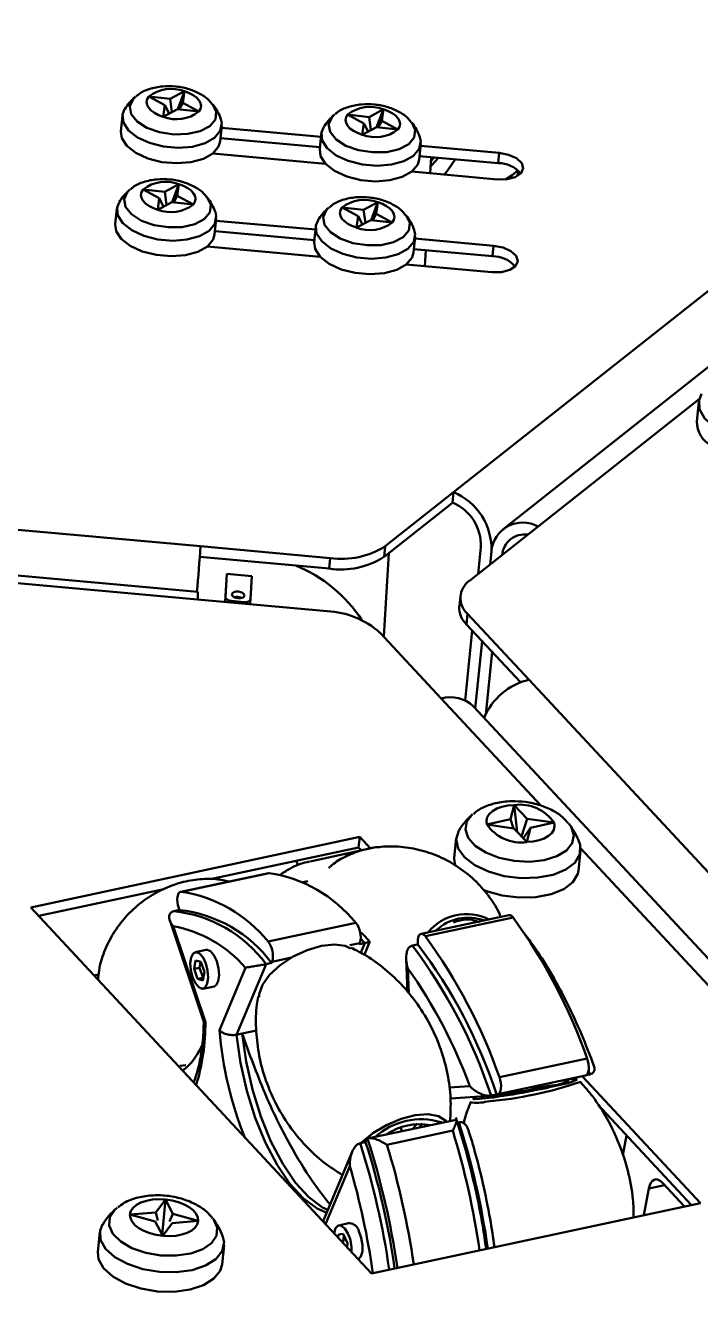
# Model space of a CAD drawing. Header units: millimetres. Extents: x 263 to 2983, y 441 to 2500.
# Drawn here: x 2167.9 to 2222, y 1626.6 to 1728.1 of the extents above; entities that cross this region are included whole.
import ezdxf

# ---------------------------------------------------------------- set-up
doc = ezdxf.new("R2010")
doc.units = ezdxf.units.MM
doc.header["$LTSCALE"] = 0.5
doc.layers.add('BOL', color=7, linetype='Continuous', lineweight=50)

msp = doc.modelspace()

# ---------------------------------------------------------------- linework, layer by layer
at = {"layer": 'BOL'}
for p, q in [((2249.48, 1728.08), (2202.2, 1690.65)), ((2253.42, 1725.09), (2206.14, 1687.67)), ((2179.51, 1722.18), (2180.65, 1722.79)), ((2180.65, 1722.79), (2180.11, 1721.36)), ((2180.65, 1722.79), (2180.52, 1721.87)), ((2176.73, 1722.36), (2176.54, 1722.17)), ((2179.09, 1721.67), (2177.79, 1722.37)), ((2177.79, 1722.37), (2179.51, 1722.18)), ((2178.95, 1720.75), (2179.09, 1721.67)), ((2179.09, 1721.67), (2179.43, 1721.01)), ((2179.51, 1722.18), (2179.65, 1721.13)), ((2180.52, 1721.87), (2180.24, 1721.35)), ((2180.52, 1721.87), (2181.81, 1721.17)), ((2175.68, 1720.83), (2175.55, 1719.58)), ((2180.09, 1721.37), (2178.95, 1720.75)), ((2181.81, 1721.17), (2180.09, 1721.37)), ((2192.66, 1720.92), (2192.47, 1720.73)), ((2195.02, 1720.22), (2193.72, 1720.93)), ((2193.72, 1720.93), (2195.44, 1720.73)), ((2195.44, 1720.73), (2196.58, 1721.35)), ((2195.44, 1720.73), (2195.58, 1719.69)), ((2196.58, 1721.35), (2196.04, 1719.92)), ((2196.58, 1721.35), (2196.45, 1720.43)), ((2183.51, 1718.77), (2183.64, 1720.01)), ((2183.63, 1719.87), (2191.59, 1719.15)), ((2194.88, 1719.31), (2195.02, 1720.22)), ((2196.02, 1719.92), (2194.88, 1719.31)), ((2195.02, 1720.22), (2195.36, 1719.57)), ((2197.74, 1719.72), (2196.02, 1719.92)), ((2196.45, 1720.43), (2196.17, 1719.91)), ((2196.45, 1720.43), (2197.74, 1719.72)), ((2183.54, 1719.03), (2191.5, 1718.31)), ((2191.61, 1719.39), (2191.49, 1718.14)), ((2199.44, 1717.32), (2199.57, 1718.57)), ((2191.95, 1716.98), (2182.92, 1717.8)), ((2199.47, 1717.59), (2205.77, 1717.02)), ((2199.56, 1718.43), (2205.85, 1717.86)), ((2200.34, 1716.22), (2200.42, 1717.51)), ((2200.63, 1717.49), (2200.4, 1717.2)), ((2205.85, 1717.86), (2205.77, 1717.02)), ((2205.73, 1715.73), (2198.85, 1716.36)), ((2206.85, 1715.82), (2206.56, 1715.85)), ((2176.29, 1714.91), (2176.09, 1714.72)), ((2178.64, 1714.22), (2177.34, 1714.92)), ((2177.34, 1714.92), (2179.07, 1714.72)), ((2179.07, 1714.72), (2180.21, 1715.34)), ((2179.07, 1714.72), (2179.21, 1713.68)), ((2180.21, 1715.34), (2179.67, 1713.91)), ((2180.21, 1715.34), (2180.07, 1714.42)), ((2178.51, 1713.3), (2178.64, 1714.22)), ((2179.65, 1713.91), (2178.51, 1713.3)), ((2178.64, 1714.22), (2178.98, 1713.56)), ((2181.37, 1713.72), (2179.65, 1713.91)), ((2180.07, 1714.42), (2179.8, 1713.9)), ((2180.07, 1714.42), (2181.37, 1713.72)), ((2192.22, 1713.47), (2192.03, 1713.28)), ((2194.57, 1712.77), (2193.28, 1713.48)), ((2193.28, 1713.48), (2195, 1713.28)), ((2195, 1713.28), (2196.14, 1713.9)), ((2196.14, 1713.9), (2195.6, 1712.47)), ((2196.14, 1713.9), (2196, 1712.98)), ((2175.24, 1713.38), (2175.11, 1712.13)), ((2183.07, 1711.32), (2183.2, 1712.56)), ((2183.18, 1712.42), (2191.15, 1711.7)), ((2194.44, 1711.86), (2194.57, 1712.77)), ((2195.58, 1712.47), (2194.44, 1711.86)), ((2194.57, 1712.77), (2194.92, 1712.12)), ((2195, 1713.28), (2195.14, 1712.24)), ((2197.3, 1712.27), (2195.58, 1712.47)), ((2196, 1712.98), (2195.73, 1712.45)), ((2196, 1712.98), (2197.3, 1712.27)), ((2183.1, 1711.58), (2191.06, 1710.86)), ((2191.17, 1711.94), (2191.04, 1710.69)), ((2199, 1709.87), (2199.13, 1711.12)), ((2199.11, 1710.98), (2205.41, 1710.41)), ((2205.41, 1710.41), (2205.32, 1709.57)), ((2191.51, 1709.53), (2182.48, 1710.35)), ((2199.03, 1710.14), (2205.32, 1709.57)), ((2199.9, 1708.77), (2199.98, 1710.05)), ((2205.28, 1708.28), (2198.41, 1708.91)), ((2208.97, 1687.9), (2221.89, 1698.13)), ((2221.84, 1697.89), (2221.68, 1696.33)), ((2181.95, 1686.32), (2092.33, 1694.43)), ((2092.08, 1690.17), (2181.7, 1682.06)), ((2181.71, 1682.68), (2092.09, 1690.79)), ((2202.2, 1690.65), (2196.72, 1686.32)), ((2202.2, 1690.65), (2202.11, 1689.81)), ((2202.11, 1689.81), (2196.64, 1685.48)), ((2203.49, 1683.56), (2208.97, 1687.9)), ((2192.33, 1685.38), (2181.95, 1686.32)), ((2196.72, 1686.32), (2196.64, 1685.48)), ((2204.39, 1686.25), (2204.17, 1684.1)), ((2192.24, 1684.54), (2181.89, 1685.47)), ((2192.24, 1684.54), (2192.33, 1685.38)), ((2196.61, 1679.08), (2197.01, 1685.77)), ((2205.13, 1684.86), (2205.24, 1685.91)), ((2183.94, 1682.25), (2184.05, 1684.11)), ((2184.05, 1684.11), (2184.01, 1683.69)), ((2186.04, 1683.93), (2184.05, 1684.11)), ((2183.9, 1681.86), (2184.01, 1683.69)), ((2185.93, 1682.07), (2186.04, 1683.93)), ((2181.7, 1682.06), (2192.08, 1681.12)), ((2183.9, 1681.86), (2183.94, 1682.25)), ((2185.89, 1681.68), (2185.93, 1682.06)), ((2202.75, 1682.35), (2202.67, 1681.51)), ((2184.42, 1681.94), (2184.41, 1681.81)), ((2185.42, 1681.85), (2184.42, 1681.94)), ((2185.4, 1681.72), (2185.42, 1681.85)), ((2203.33, 1680.9), (2203.25, 1680.06)), ((2207.56, 1675.42), (2203.25, 1680.06)), ((2208.24, 1675.63), (2203.33, 1680.9)), ((2196.31, 1679.4), (2201.21, 1674.12)), ((2203.7, 1679.57), (2203.13, 1673.96)), ((2203.94, 1673.32), (2204.5, 1678.72)), ((2205.29, 1677.86), (2204.78, 1672.85)), ((2250.57, 1630.09), (2208.24, 1675.63)), ((2201.21, 1674.12), (2209.19, 1665.55)), ((2246.13, 1627.94), (2203.8, 1673.48)), ((2206.77, 1664.45), (2207.07, 1665.57)), ((2207.07, 1665.57), (2207.3, 1663.42)), ((2207.07, 1665.57), (2208.11, 1664.48)), ((2204.88, 1664.03), (2206.77, 1664.45)), ((2207.02, 1663.71), (2204.88, 1664.03)), ((2206.77, 1664.45), (2207, 1663.71)), ((2208.06, 1662.62), (2207.02, 1663.71)), ((2208.11, 1664.48), (2207.65, 1663.05)), ((2208.36, 1663.74), (2207.79, 1662.9)), ((2208.36, 1663.74), (2208.06, 1662.62)), ((2208.11, 1664.48), (2210.25, 1664.17)), ((2210.25, 1664.17), (2208.36, 1663.74)), ((2211.47, 1664.04), (2211.42, 1664.11)), ((2168.34, 1657.38), (2194.69, 1663.02)), ((2194.6, 1662.18), (2194.69, 1663.02)), ((2194.69, 1663.02), (2195.55, 1662.09)), ((2202.42, 1662.92), (2202.26, 1661.36)), ((2182.71, 1659.63), (2194.6, 1662.18)), ((2190.71, 1661.06), (2195.97, 1662.19)), ((2194.6, 1662.18), (2194.82, 1661.94)), ((2212.21, 1660.34), (2212.37, 1661.9)), ((2212.37, 1662.12), (2228.98, 1644.26)), ((2189.75, 1660.75), (2189.61, 1661.11)), ((2187.38, 1660.13), (2180.35, 1658.62)), ((2187.43, 1660.13), (2180.41, 1658.63)), ((2187.38, 1660.13), (2187.43, 1660.13)), ((2168.98, 1656.69), (2178.99, 1658.83)), ((2183.45, 1659.29), (2182.73, 1659.13)), ((2190.12, 1659.4), (2190.52, 1659.47)), ((2190.15, 1659.39), (2190.52, 1659.47)), ((2195.62, 1628.03), (2168.34, 1657.38)), ((2179.81, 1657.07), (2180.25, 1657.17)), ((2180.2, 1657.31), (2180.25, 1657.17)), ((2206.63, 1656.76), (2199.6, 1655.26)), ((2179.47, 1656.35), (2182.2, 1648.2)), ((2179.75, 1655.87), (2182.33, 1648.17)), ((2187.35, 1654.64), (2194.37, 1656.14)), ((2206.98, 1656.56), (2199.95, 1655.06)), ((2195.09, 1654.52), (2194.76, 1654.89)), ((2195.06, 1653.59), (2195.49, 1654.63)), ((2199.34, 1654.4), (2199.34, 1654.55)), ((2182.4, 1653.98), (2181.52, 1653.79)), ((2194.69, 1654.52), (2193.91, 1654.36)), ((2195.09, 1654.52), (2194.65, 1654.43)), ((2194.65, 1654.43), (2194.69, 1654.52)), ((2194.77, 1653.75), (2195.09, 1654.52)), ((2198.9, 1654.31), (2199.34, 1654.4)), ((2181.55, 1653.13), (2181.42, 1652.44)), ((2181.86, 1652.54), (2181.42, 1652.44)), ((2181.96, 1653.01), (2181.55, 1653.13)), ((2181.95, 1653.01), (2181.86, 1652.54)), ((2181.86, 1652.54), (2182.14, 1651.73)), ((2182.25, 1652.2), (2181.96, 1653.01)), ((2183.45, 1647.53), (2185.54, 1652.54)), ((2187.19, 1652.83), (2184.83, 1647.17)), ((2187.19, 1652.83), (2187.63, 1652.92)), ((2187.63, 1652.92), (2187.67, 1653.02)), ((2189.22, 1653.35), (2187.67, 1653.02)), ((2198.41, 1653.26), (2198.51, 1650.59)), ((2173.78, 1652), (2173.42, 1651.92)), ((2181.42, 1652.44), (2181.7, 1651.64)), ((2182.14, 1651.73), (2181.7, 1651.64)), ((2181.7, 1651.64), (2182.12, 1651.52)), ((2182.12, 1651.52), (2182.25, 1652.2)), ((2182.14, 1651.73), (2182.16, 1651.73)), ((2198.55, 1652.47), (2198.63, 1650.45)), ((2182.15, 1650.85), (2183.02, 1651.04)), ((2185.27, 1647.27), (2186.41, 1647.51)), ((2184.83, 1647.17), (2185.27, 1647.27)), ((2180.27, 1644.68), (2180.77, 1644.73)), ((2205.88, 1643.77), (2212.9, 1645.27)), ((2205.74, 1642.4), (2212.77, 1643.91)), ((2211.78, 1643.7), (2211.86, 1643.62)), ((2212.51, 1643.85), (2221.97, 1633.67)), ((2213.11, 1643.99), (2212.83, 1643.93)), ((2213.11, 1643.99), (2213.01, 1644.27)), ((2201.85, 1642.93), (2203.5, 1643.05)), ((2205.21, 1642.3), (2205.65, 1642.39)), ((2205.72, 1642.4), (2205.65, 1642.39)), ((2206.93, 1642.66), (2206.97, 1642.44)), ((2206.95, 1642.58), (2206.97, 1642.44)), ((2208.94, 1642.8), (2208.89, 1643.08)), ((2208.94, 1642.8), (2208.91, 1642.94)), ((2201.95, 1642.06), (2205.09, 1642.28)), ((2205.13, 1642.17), (2205.48, 1642.21)), ((2213.76, 1641.57), (2221.25, 1633.52)), ((2202.4, 1640.36), (2195.43, 1638.87)), ((2202.14, 1639.48), (2196.87, 1638.35)), ((2198.1, 1639.44), (2197.92, 1639.78)), ((2199.48, 1639.74), (2199.68, 1640.05)), ((2201.27, 1640.12), (2201.2, 1640.16)), ((2194.72, 1638.47), (2195.16, 1638.57)), ((2195.2, 1638.66), (2195.16, 1638.57)), ((2216.05, 1639.1), (2215.75, 1637.52)), ((2194.09, 1637.79), (2191.82, 1632.35)), ((2193.89, 1636.63), (2191.95, 1631.98)), ((2220.7, 1633.4), (2218.93, 1635.3)), ((2217.43, 1632.7), (2217.85, 1634.84)), ((2219.1, 1635.11), (2217.85, 1634.84)), ((2175.25, 1633.3), (2175.19, 1633.25)), ((2178.37, 1632.93), (2179.13, 1633.96)), ((2179.13, 1633.96), (2178.87, 1631.12)), ((2179.13, 1633.96), (2179.73, 1632.8)), ((2221.97, 1633.67), (2195.62, 1628.03)), ((2176.29, 1632.76), (2178.37, 1632.93)), ((2178.31, 1632.2), (2176.29, 1632.76)), ((2178.37, 1632.93), (2178.52, 1632.27)), ((2179.73, 1632.8), (2179.45, 1632.19)), ((2181.75, 1632.24), (2179.68, 1632.07)), ((2179.73, 1632.8), (2181.75, 1632.24)), ((2173.87, 1631.33), (2173.71, 1629.77)), ((2178.91, 1631.05), (2178.31, 1632.2)), ((2179.68, 1632.07), (2178.91, 1631.05)), ((2193.37, 1631.2), (2192.98, 1631.15)), ((2193.89, 1632.08), (2193.01, 1631.89)), ((2193.71, 1630.47), (2193.37, 1631.2)), ((2183.66, 1628.75), (2183.82, 1630.31)), ((2192.98, 1631.15), (2192.97, 1630.89)), ((2193.37, 1630.47), (2193.36, 1630.47)), ((2193.41, 1631.11), (2193.37, 1630.47)), ((2193.37, 1630.47), (2193.39, 1630.44)), ((2193.69, 1630.11), (2193.71, 1630.47))]:
    msp.add_line(p, q, dxfattribs=at)
at = {"layer": 'BOL', "flags": 128}
for points in [[(2181.81, 1721.17), (2181.94, 1721.38), (2181.98, 1721.6), (2181.94, 1721.83), (2181.82, 1722.06), (2181.62, 1722.28), (2181.35, 1722.48), (2181.03, 1722.65), (2180.65, 1722.79)], [(2176.54, 1722.17), (2176.27, 1721.59), (2176.38, 1720.97), (2176.86, 1720.38), (2177.64, 1719.87), (2178.66, 1719.51), (2179.79, 1719.34), (2180.92, 1719.37), (2181.92, 1719.59), (2182.68, 1719.99), (2183.13, 1720.53), (2183.2, 1721.14), (2182.93, 1721.73)], [(2177.79, 1722.37), (2177.66, 1722.16), (2177.62, 1721.94), (2177.66, 1721.71), (2177.78, 1721.48), (2177.98, 1721.26), (2178.25, 1721.06), (2178.57, 1720.89), (2178.95, 1720.75)], [(2175.86, 1721.35), (2175.7, 1720.93), (2175.76, 1720.29), (2176.16, 1719.66), (2176.88, 1719.1), (2177.84, 1718.65), (2178.97, 1718.37), (2180.16, 1718.26), (2181.3, 1718.35), (2182.3, 1718.63), (2183.06, 1719.06), (2183.52, 1719.61), (2183.64, 1720.24), (2183.57, 1720.55)], [(2192.47, 1720.73), (2192.2, 1720.15), (2192.31, 1719.53), (2192.79, 1718.94), (2193.58, 1718.43), (2194.59, 1718.07), (2195.72, 1717.9), (2196.85, 1717.92), (2197.85, 1718.15), (2198.61, 1718.55), (2199.06, 1719.09), (2199.14, 1719.69), (2198.86, 1720.29)], [(2193.72, 1720.93), (2193.59, 1720.72), (2193.55, 1720.5), (2193.59, 1720.26), (2193.71, 1720.04), (2193.91, 1719.82), (2194.18, 1719.62), (2194.51, 1719.45), (2194.88, 1719.31)], [(2197.74, 1719.72), (2197.87, 1719.93), (2197.92, 1720.16), (2197.88, 1720.39), (2197.76, 1720.62), (2197.56, 1720.84), (2197.29, 1721.04), (2196.96, 1721.21), (2196.58, 1721.35)], [(2175.55, 1719.58), (2175.63, 1719.04), (2176.03, 1718.41), (2176.75, 1717.85), (2177.71, 1717.41), (2178.84, 1717.12), (2180.03, 1717.02), (2181.17, 1717.1), (2182.17, 1717.38), (2182.93, 1717.81), (2183.39, 1718.36), (2183.51, 1718.77)], [(2191.79, 1719.9), (2191.63, 1719.49), (2191.69, 1718.85), (2192.09, 1718.22), (2192.81, 1717.65), (2193.77, 1717.21), (2194.9, 1716.93), (2196.09, 1716.82), (2197.23, 1716.91), (2198.23, 1717.18), (2198.99, 1717.62), (2199.45, 1718.17), (2199.57, 1718.79), (2199.5, 1719.11)], [(2191.49, 1718.14), (2191.56, 1717.6), (2191.96, 1716.97), (2192.68, 1716.41), (2193.65, 1715.96), (2194.77, 1715.68), (2195.96, 1715.57), (2197.1, 1715.66), (2198.1, 1715.94), (2198.86, 1716.37), (2199.33, 1716.92), (2199.44, 1717.32)], [(2205.85, 1717.86), (2206.61, 1717.71), (2207.24, 1717.42), (2207.66, 1717.04), (2207.78, 1716.62), (2207.61, 1716.22), (2207.15, 1715.92), (2206.49, 1715.75), (2205.73, 1715.73)], [(2200.38, 1716.79), (2200.78, 1717.22), (2200.97, 1717.46)], [(2201.48, 1716.12), (2201.81, 1716.56), (2202.33, 1717.33)], [(2206.37, 1715.73), (2206.89, 1716.07), (2207.36, 1716.44)], [(2176.09, 1714.72), (2175.83, 1714.14), (2175.94, 1713.52), (2176.41, 1712.93), (2177.2, 1712.42), (2178.22, 1712.06), (2179.35, 1711.89), (2180.47, 1711.91), (2181.47, 1712.14), (2182.24, 1712.54), (2182.68, 1713.08), (2182.76, 1713.68), (2182.48, 1714.28)], [(2177.34, 1714.92), (2177.22, 1714.71), (2177.17, 1714.49), (2177.21, 1714.26), (2177.33, 1714.03), (2177.53, 1713.81), (2177.8, 1713.61), (2178.13, 1713.44), (2178.51, 1713.3)], [(2181.37, 1713.72), (2181.49, 1713.93), (2181.54, 1714.15), (2181.5, 1714.38), (2181.38, 1714.61), (2181.18, 1714.83), (2180.91, 1715.03), (2180.58, 1715.2), (2180.21, 1715.34)], [(2175.42, 1713.89), (2175.25, 1713.48), (2175.31, 1712.84), (2175.72, 1712.21), (2176.43, 1711.65), (2177.4, 1711.2), (2178.52, 1710.92), (2179.71, 1710.81), (2180.85, 1710.9), (2181.85, 1711.17), (2182.62, 1711.61), (2183.08, 1712.16), (2183.2, 1712.79), (2183.13, 1713.1)], [(2193.28, 1713.48), (2193.15, 1713.27), (2193.1, 1713.05), (2193.14, 1712.81), (2193.26, 1712.58), (2193.46, 1712.37), (2193.73, 1712.17), (2194.06, 1712), (2194.44, 1711.86)], [(2197.3, 1712.27), (2197.43, 1712.48), (2197.47, 1712.71), (2197.43, 1712.94), (2197.31, 1713.17), (2197.11, 1713.39), (2196.84, 1713.59), (2196.51, 1713.76), (2196.14, 1713.9)], [(2191.35, 1712.45), (2191.18, 1712.04), (2191.24, 1711.39), (2191.65, 1710.77), (2192.37, 1710.2), (2193.33, 1709.76), (2194.46, 1709.47), (2195.64, 1709.37), (2196.79, 1709.46), (2197.78, 1709.73), (2198.55, 1710.16), (2199.01, 1710.72), (2199.13, 1711.34), (2199.06, 1711.66)], [(2192.03, 1713.28), (2191.76, 1712.7), (2191.87, 1712.08), (2192.35, 1711.49), (2193.13, 1710.98), (2194.15, 1710.62), (2195.28, 1710.45), (2196.41, 1710.47), (2197.4, 1710.7), (2198.17, 1711.1), (2198.61, 1711.63), (2198.69, 1712.24), (2198.41, 1712.83)], [(2175.11, 1712.13), (2175.18, 1711.59), (2175.59, 1710.96), (2176.31, 1710.4), (2177.27, 1709.95), (2178.4, 1709.67), (2179.58, 1709.57), (2180.73, 1709.65), (2181.72, 1709.93), (2182.49, 1710.36), (2182.95, 1710.91), (2183.07, 1711.32)], [(2191.04, 1710.69), (2191.11, 1710.15), (2191.52, 1709.52), (2192.24, 1708.96), (2193.2, 1708.51), (2194.33, 1708.23), (2195.51, 1708.12), (2196.66, 1708.21), (2197.66, 1708.48), (2198.42, 1708.92), (2198.88, 1709.47), (2199, 1709.87)], [(2205.41, 1710.41), (2206.17, 1710.26), (2206.8, 1709.97), (2207.21, 1709.59), (2207.34, 1709.17), (2207.16, 1708.77), (2206.71, 1708.47), (2206.05, 1708.3), (2205.28, 1708.28)], [(2222.07, 1698.53), (2221.87, 1698.04), (2221.9, 1697.31), (2222.3, 1696.58), (2223.03, 1695.92)], [(2183.94, 1682.25), (2183.95, 1682.2), (2183.97, 1682.14), (2184.01, 1682.09), (2184.07, 1682.05), (2184.15, 1682.01), (2184.23, 1681.97), (2184.32, 1681.95), (2184.42, 1681.94)], [(2185.45, 1682.38), (2185.42, 1682.48), (2185.31, 1682.58), (2185.16, 1682.65), (2184.97, 1682.69), (2184.78, 1682.69), (2184.61, 1682.64), (2184.5, 1682.57), (2184.45, 1682.47), (2184.49, 1682.36), (2184.59, 1682.27), (2184.75, 1682.2), (2184.94, 1682.16), (2185.13, 1682.16), (2185.29, 1682.2), (2185.41, 1682.28), (2185.45, 1682.38)], [(2185.42, 1681.85), (2185.51, 1681.84), (2185.61, 1681.85), (2185.7, 1681.87), (2185.77, 1681.89), (2185.84, 1681.93), (2185.89, 1681.97), (2185.92, 1682.02), (2185.93, 1682.07)], [(2203.73, 1664.84), (2203.28, 1664.27), (2203.15, 1663.62), (2203.38, 1662.95), (2203.93, 1662.32), (2204.78, 1661.77), (2205.85, 1661.36), (2207.05, 1661.11), (2208.28, 1661.04), (2209.46, 1661.17), (2210.47, 1661.48), (2211.24, 1661.94), (2211.71, 1662.52), (2211.84, 1663.17), (2211.61, 1663.84), (2211.47, 1664.04)], [(2207.07, 1665.57), (2206.56, 1665.53), (2206.08, 1665.43), (2205.66, 1665.29), (2205.32, 1665.09), (2205.06, 1664.86), (2204.9, 1664.6), (2204.84, 1664.32), (2204.88, 1664.03)], [(2208.06, 1662.62), (2208.58, 1662.66), (2209.05, 1662.76), (2209.47, 1662.91), (2209.82, 1663.1), (2210.07, 1663.33), (2210.24, 1663.6), (2210.3, 1663.88), (2210.25, 1664.17)], [(2202.64, 1663.56), (2202.63, 1663.54), (2202.41, 1662.84), (2202.57, 1662.1), (2203.08, 1661.39), (2203.91, 1660.75), (2205, 1660.24), (2206.27, 1659.89), (2207.62, 1659.72), (2208.96, 1659.76), (2210.18, 1659.99), (2211.19, 1660.4), (2211.92, 1660.96), (2212.31, 1661.63), (2212.34, 1662.35), (2212.28, 1662.57)], [(2202.26, 1661.36), (2202.25, 1661.28), (2202.34, 1660.72)], [(2204.61, 1658.77), (2204.84, 1658.68), (2206.11, 1658.33), (2207.46, 1658.16), (2208.8, 1658.2), (2210.01, 1658.43), (2211.03, 1658.84), (2211.76, 1659.4), (2212.15, 1660.07), (2212.21, 1660.34)], [(2180.41, 1658.63), (2180.3, 1658.61), (2180.21, 1658.53), (2180.15, 1658.4), (2180.1, 1658.22), (2180.08, 1658.01), (2180.1, 1657.78), (2180.13, 1657.55), (2180.2, 1657.31)], [(2199.95, 1655.06), (2199.84, 1655.18), (2199.72, 1655.25), (2199.61, 1655.26), (2199.51, 1655.21), (2199.43, 1655.11), (2199.37, 1654.96), (2199.34, 1654.77), (2199.34, 1654.55)], [(2181.3, 1651.77), (2181.53, 1651.29), (2181.8, 1650.97), (2182.08, 1650.85), (2182.32, 1650.95), (2182.48, 1651.27), (2182.55, 1651.74), (2182.51, 1652.31), (2182.36, 1652.87), (2182.14, 1653.35), (2181.86, 1653.68), (2181.59, 1653.79), (2181.35, 1653.69), (2181.18, 1653.37), (2181.12, 1652.9), (2181.16, 1652.34), (2181.3, 1651.77)], [(2183.02, 1651.04), (2183.19, 1651.14), (2183.36, 1651.46), (2183.43, 1651.93), (2183.38, 1652.49), (2183.24, 1653.06), (2183.01, 1653.54), (2182.74, 1653.86), (2182.46, 1653.98), (2182.4, 1653.98)], [(2193.95, 1654.08), (2193.53, 1654.29), (2192.68, 1654.41), (2191.63, 1654.3), (2190.49, 1653.96), (2189.35, 1653.43), (2188.31, 1652.74), (2187.46, 1651.96), (2186.89, 1651.16), (2186.64, 1650.42), (2186.64, 1650.19)], [(2184.83, 1647.17), (2185.15, 1644.92), (2185.65, 1642.68), (2186.32, 1640.52), (2187.14, 1638.51), (2188.08, 1636.73), (2189.1, 1635.22), (2190.18, 1634.04), (2191.28, 1633.23), (2192.05, 1632.9)], [(2185.27, 1647.27), (2185.59, 1645.01), (2186.09, 1642.77), (2186.76, 1640.61), (2187.58, 1638.61), (2188.52, 1636.82), (2189.54, 1635.31), (2190.62, 1634.14), (2191.72, 1633.33), (2192.14, 1633.12)], [(2212.9, 1645.27), (2212.97, 1645.04), (2213.02, 1644.81), (2213.04, 1644.57), (2213.03, 1644.36), (2212.99, 1644.17), (2212.93, 1644.03), (2212.84, 1643.94), (2212.77, 1643.91)], [(2205.72, 1642.4), (2205.82, 1642.43), (2205.9, 1642.53), (2205.96, 1642.67), (2206, 1642.85), (2206.01, 1643.07), (2205.99, 1643.3), (2205.95, 1643.54), (2205.88, 1643.77)], [(2210.54, 1643.16), (2209.81, 1643.06), (2208.92, 1642.92)], [(2203.75, 1642.05), (2203.83, 1642), (2203.89, 1642)], [(2203.89, 1642), (2204.27, 1642.02), (2205.03, 1642.1)], [(2204.4, 1642.17), (2204.45, 1642.13), (2204.53, 1642.13)], [(2201.63, 1640.2), (2201.58, 1640.26), (2201.01, 1640.63), (2200.17, 1640.79), (2199.14, 1640.72), (2198, 1640.42), (2196.83, 1639.92), (2195.74, 1639.27), (2194.81, 1638.5), (2194.79, 1638.49)], [(2198.93, 1639.62), (2199.06, 1639.77), (2199.28, 1640.06)], [(2193.9, 1637.33), (2193.72, 1636.91), (2193.71, 1636.9)], [(2218.93, 1635.3), (2218.76, 1635.45), (2218.59, 1635.55), (2218.42, 1635.58), (2218.27, 1635.55), (2218.13, 1635.46), (2218.01, 1635.3), (2217.92, 1635.1), (2217.85, 1634.84)], [(2175.19, 1633.25), (2175.07, 1633.14), (2174.68, 1632.54), (2174.62, 1631.88), (2174.92, 1631.22), (2175.55, 1630.6), (2176.45, 1630.07), (2177.56, 1629.69), (2178.77, 1629.48)], [(2179.13, 1633.96), (2178.6, 1633.98), (2178.08, 1633.95), (2177.6, 1633.86), (2177.17, 1633.72), (2176.82, 1633.53), (2176.54, 1633.3), (2176.37, 1633.04), (2176.29, 1632.76)], [(2181.75, 1632.24), (2181.72, 1632.53), (2181.58, 1632.82), (2181.35, 1633.1), (2181.03, 1633.35), (2180.63, 1633.57), (2180.17, 1633.75), (2179.66, 1633.88), (2179.13, 1633.96)], [(2176.29, 1632.76), (2176.33, 1632.47), (2176.46, 1632.19), (2176.69, 1631.91), (2177.01, 1631.66), (2177.41, 1631.44), (2177.88, 1631.26), (2178.38, 1631.13), (2178.91, 1631.05)], [(2178.77, 1629.48), (2180, 1629.46), (2181.15, 1629.63), (2182.12, 1629.97), (2182.83, 1630.46), (2183.22, 1631.06), (2183.27, 1631.72), (2182.97, 1632.39), (2182.93, 1632.45)], [(2178.91, 1631.05), (2179.44, 1631.02), (2179.96, 1631.06), (2180.44, 1631.15), (2180.87, 1631.29), (2181.23, 1631.48), (2181.5, 1631.71), (2181.67, 1631.96), (2181.75, 1632.24)], [(2174.1, 1631.97), (2173.9, 1631.47), (2173.93, 1630.74), (2174.34, 1630.02), (2175.07, 1629.35), (2176.09, 1628.8), (2177.31, 1628.39), (2178.65, 1628.16)], [(2193.75, 1631.23), (2193.49, 1631.64), (2193.21, 1631.86), (2192.95, 1631.87), (2192.74, 1631.66), (2192.63, 1631.26)], [(2194.57, 1629.16), (2194.78, 1629.38), (2194.9, 1629.78), (2194.91, 1630.31), (2194.81, 1630.88), (2194.62, 1631.42)], [(2178.65, 1628.16), (2180, 1628.13), (2181.26, 1628.3), (2182.35, 1628.66), (2183.17, 1629.18), (2183.68, 1629.81), (2183.83, 1630.53), (2183.73, 1630.98)], [(2173.71, 1629.77), (2173.77, 1629.18), (2174.18, 1628.46), (2174.91, 1627.79), (2175.93, 1627.24), (2177.15, 1626.83), (2178.49, 1626.6)], [(2178.49, 1626.6), (2179.84, 1626.57), (2181.1, 1626.74), (2182.19, 1627.1), (2183.01, 1627.62), (2183.52, 1628.25), (2183.66, 1628.75)]]:
    msp.add_lwpolyline(points, dxfattribs=at)
at = {"layer": 'BOL'}
for centre, radius, start, end in [((2179.59, 1720.04), 2.95, 68.8902, 127.5839), ((2179.53, 1719.1), 4.3, 130.5445, 148.483), ((2179.53, 1719.1), 4.3, 19.7775, 37.7161), ((2195.52, 1718.59), 2.95, 68.8913, 127.5814), ((2180.01, 1723.5), 2.95, 248.8913, 307.5814), ((2195.46, 1717.66), 4.3, 130.5445, 148.483), ((2195.95, 1722.06), 2.95, 248.8909, 307.5831), ((2195.46, 1717.66), 4.3, 19.7775, 37.7161), ((2205.82, 1714.75), 2.28, 39.386, 91.1791), ((2179.14, 1712.59), 2.95, 68.8902, 127.5839), ((2206.25, 1716.4), 1.12, 337.7237, 1.7864), ((2179.08, 1711.65), 4.3, 130.5445, 148.483), ((2179.57, 1716.05), 2.95, 248.89, 307.584), ((2179.08, 1711.65), 4.3, 19.7775, 37.7161), ((2195.01, 1710.21), 4.3, 130.5445, 148.483), ((2195.07, 1711.14), 2.95, 68.8932, 127.5808), ((2195.01, 1710.21), 4.3, 19.7775, 37.7161), ((2195.5, 1714.61), 2.95, 248.8909, 307.5831), ((2205.37, 1707.29), 2.28, 39.386, 91.1791), ((2223.93, 1696.34), 2.24, 180.2397, 241.8165), ((2200.31, 1686.1), 4.93, 357.8, 67.5016), ((2200.7, 1686.4), 3.7, 357.8009, 67.5008), ((2207.75, 1685.69), 2.53, 61.2305, 174.9186), ((2207.89, 1685.46), 1.81, 81.8459, 174.8795), ((2048.13, 1695.27), 134.11, 354.6143, 356.1729), ((2193.26, 1691.76), 6.45, 261.7012, 302.4715), ((2193.17, 1690.91), 6.45, 261.7012, 302.4715), ((2185.09, 1673.96), 11.71, 33.362, 67.5174), ((2204.44, 1682.17), 1.69, 124.3508, 228.824), ((2178.49, 1682.44), 3.23, 353.1891, 4.1366), ((2184.85, 1681.42), 0.853, 63.2642, 104.995), ((2191.79, 1674.34), 6.78, 48.1877, 87.562), ((2204.49, 1681.4), 1.83, 176.5013, 227.2457), ((2209.45, 1670.57), 5.2, 103.5002, 157.4902), ((2201.94, 1671.55), 2.68, 46.2177, 105.8012), ((2207.22, 1660.76), 5.37, 130.5445, 148.483), ((2207.52, 1662.3), 3.31, 34.3888, 97.8456), ((2207.61, 1665.89), 3.31, 214.3875, 277.8474), ((2207.22, 1660.76), 5.37, 19.7775, 37.7161), ((2185.75, 1649.17), 11.09, 38.9564, 81.2643), ((2178.72, 1647.67), 11.09, 38.9564, 81.2643), ((2178.69, 1646.59), 10.54, 36.2991, 83.9217), ((2179.13, 1646.68), 10.54, 36.2991, 83.9217), ((2203.24, 1652.88), 3.96, 63.1913, 140.9813), ((2206.66, 1656.4), 0.359, 26.0687, 94.3485), ((2177.89, 1645.93), 10.11, 40.8276, 79.3936), ((2192.96, 1655.02), 1.81, 344.0774, 38.4694), ((2203.37, 1652.81), 3.74, 69.6765, 133.6828), ((2171.67, 1630.82), 43.69, 19.3105, 36.0878), ((2185.93, 1653.52), 1.81, 344.0774, 38.4694), ((2164.64, 1629.32), 43.69, 19.3105, 36.0878), ((2166.02, 1629.38), 41.26, 18.2393, 37.1591), ((2166.46, 1629.48), 41.26, 18.2393, 37.1591), ((2165.9, 1629.32), 40.03, 20.0614, 35.337), ((2166.28, 1647.97), 16.05, 342.4717, 0.7374), ((2213.55, 1650.11), 30.21, 184.9095, 201.6999), ((2202.28, 1672.76), 31.05, 274.8551, 288.9964), ((2211.11, 1641.05), 2.45, 82.1919, 103.0172), ((2210.56, 1644.66), 1.47, 273.5121, 306.4852), ((2210.76, 1645.79), 2.57, 278.1283, 301.271), ((2211.73, 1640.64), 2.98, 83.0069, 101.0618), ((2197.15, 1700.73), 59.16, 277.6555, 283.661), ((2213.47, 1610.02), 33.19, 101.3291, 104.1581), ((2198.99, 1690.84), 49.06, 277.6076, 283.7567), ((2206.81, 1648.76), 6.19, 271.2135, 289.8189), ((2204.09, 1644.75), 3.04, 259.6261, 285.5523), ((2204.42, 1640.98), 1.27, 102.367, 122.2946), ((2199.62, 1634.84), 5.55, 73.4796, 131.8905), ((2199.53, 1635.18), 4.82, 80.0058, 124.1668), ((2139.57, 1620.45), 65.4, 8.298, 16.9158), ((2143.7, 1621.33), 61.86, 8.0823, 17.7239), ((2135.8, 1619.64), 61.86, 8.0823, 17.7239), ((2136.24, 1619.73), 61.86, 8.0823, 17.7239), ((2195.57, 1638.52), 0.392, 130.3524, 159.5236), ((2135.37, 1619.55), 62.97, 8.1529, 17.8256), ((2134.3, 1619.32), 65.4, 8.298, 16.9158), ((2136.53, 1619.8), 59.78, 7.9389, 16.3522), ((2178.68, 1629.16), 5.37, 130.5445, 148.483), ((2178.68, 1629.16), 5.37, 19.7775, 37.7161), ((2190.86, 1629.9), 3.18, 357.2057, 24.7485), ((2193.8, 1631.24), 0.838, 11.9927, 84.3803)]:
    msp.add_arc(centre, radius, start, end, dxfattribs=at)
for points, knots in [([(2182.89, 1721.74), (2182.8, 1721.85), (2182.56, 1722.18), (2181.93, 1722.6), (2181.04, 1722.99), (2179.98, 1723.21), (2178.87, 1723.22), (2177.85, 1723.01), (2177.14, 1722.71), (2176.85, 1722.44), (2176.78, 1722.37)], [0, 0, 0, 0, 0.064131, 0.195701, 0.342826, 0.496066, 0.650659, 0.810996, 0.956572, 1, 1, 1, 1]), ([(2198.82, 1720.29), (2198.74, 1720.4), (2198.49, 1720.74), (2197.86, 1721.16), (2196.97, 1721.55), (2195.91, 1721.76), (2194.8, 1721.78), (2193.78, 1721.57), (2193.07, 1721.27), (2192.78, 1721), (2192.71, 1720.93)], [0, 0, 0, 0, 0.06413, 0.195699, 0.342825, 0.496064, 0.65066, 0.810993, 0.956573, 1, 1, 1, 1]), ([(2182.44, 1714.29), (2182.36, 1714.4), (2182.11, 1714.73), (2181.49, 1715.15), (2180.59, 1715.54), (2179.54, 1715.76), (2178.42, 1715.77), (2177.4, 1715.56), (2176.69, 1715.26), (2176.4, 1714.99), (2176.34, 1714.92)], [0, 0, 0, 0, 0.06413, 0.195699, 0.342824, 0.496064, 0.650656, 0.810993, 0.956569, 1, 1, 1, 1]), ([(2198.37, 1712.84), (2198.29, 1712.95), (2198.04, 1713.29), (2197.42, 1713.71), (2196.53, 1714.1), (2195.47, 1714.31), (2194.35, 1714.33), (2193.34, 1714.12), (2192.63, 1713.82), (2192.33, 1713.54), (2192.27, 1713.48)], [0, 0, 0, 0, 0.064123, 0.195693, 0.342819, 0.49606, 0.650658, 0.810996, 0.956572, 1, 1, 1, 1]), ([(2206.85, 1665.89), (2206.62, 1665.88), (2205.98, 1665.84), (2205.03, 1665.6), (2204.22, 1665.25), (2203.88, 1664.93), (2203.79, 1664.85)], [0, 0, 0, 0, 0.193155, 0.556232, 0.884194, 1, 1, 1, 1]), ([(2211.38, 1664.12), (2211.26, 1664.27), (2210.92, 1664.67), (2210.17, 1665.16), (2209.15, 1665.6), (2208, 1665.86), (2207.22, 1665.88), (2206.85, 1665.89)], [0, 0, 0, 0, 0.124437, 0.329199, 0.554371, 0.785916, 1, 1, 1, 1]), ([(2205.94, 1656.69), (2205.93, 1656.73), (2205.73, 1657.27), (2205.1, 1658.21), (2204.03, 1659.5), (2202.65, 1660.62), (2201.08, 1661.49), (2199.43, 1662.04), (2197.79, 1662.29), (2196.23, 1662.26), (2194.79, 1661.98), (2193.54, 1661.47), (2192.69, 1660.99), (2192.3, 1660.61), (2192.22, 1660.53)], [0, 0, 0, 0, 0.007863, 0.105485, 0.205564, 0.317152, 0.426163, 0.531647, 0.632843, 0.729159, 0.819846, 0.903942, 0.980079, 1, 1, 1, 1]), ([(2195.97, 1662.19), (2195.98, 1662.19), (2196.09, 1662.21), (2196.21, 1662.21), (2196.32, 1662.21)], [0, 0, 0, 0, 0.017504, 1, 1, 1, 1]), ([(2190.66, 1661.04), (2190.6, 1661.03), (2190.07, 1660.93), (2189.27, 1660.63), (2188.6, 1660.18), (2188.34, 1660.01)], [0, 0, 0, 0, 0.075698, 0.639965, 1, 1, 1, 1]), ([(2184.23, 1659.45), (2183.89, 1659.53), (2183.06, 1659.7), (2181.69, 1659.65), (2180.18, 1659.36), (2178.65, 1658.75), (2177.2, 1657.84), (2175.93, 1656.66), (2174.91, 1655.3), (2174.21, 1653.85), (2173.81, 1652.59), (2173.75, 1651.83), (2173.74, 1651.58)], [0, 0, 0, 0, 0.071091, 0.171593, 0.276271, 0.383752, 0.503453, 0.620807, 0.734692, 0.844154, 0.948531, 1, 1, 1, 1]), ([(2179.75, 1655.87), (2179.75, 1655.87), (2179.63, 1656.01), (2179.47, 1656.29), (2179.4, 1656.64), (2179.48, 1656.87), (2179.61, 1657.01), (2179.74, 1657.05), (2179.81, 1657.07)], [0, 0, 0, 0, 0.002979, 0.336065, 0.617245, 0.785584, 0.892374, 1, 1, 1, 1]), ([(2202.2, 1656.16), (2202.37, 1656.23), (2202.87, 1656.41), (2203.6, 1656.43), (2204.08, 1656.26), (2204.27, 1656.19)], [0, 0, 0, 0, 0.248965, 0.700747, 1, 1, 1, 1]), ([(2195.48, 1654.64), (2195.33, 1654.81), (2195.08, 1655.09), (2194.82, 1655.32), (2194.7, 1655.42)], [0, 0, 0, 0, 0.575172, 1, 1, 1, 1]), ([(2195.09, 1654.52), (2195.16, 1654.54), (2195.29, 1654.57), (2195.43, 1654.6), (2195.5, 1654.63), (2195.48, 1654.63), (2195.48, 1654.63)], [0, 0, 0, 0, 0.241889, 0.481887, 0.860233, 1, 1, 1, 1]), ([(2213.44, 1644.68), (2213.36, 1644.88), (2212.97, 1645.97), (2212.18, 1647.87), (2211.03, 1650.29), (2209.79, 1652.51), (2208.68, 1654.23), (2207.99, 1655.14), (2207.75, 1655.44)], [0, 0, 0, 0, 0.047359, 0.257573, 0.468089, 0.678966, 0.890319, 1, 1, 1, 1]), ([(2201.93, 1640.26), (2201.95, 1640.78), (2202.02, 1641.94), (2201.8, 1643.79), (2201.3, 1645.8), (2200.48, 1647.78), (2199.36, 1649.63), (2198.05, 1651.24), (2196.58, 1652.57), (2195.23, 1653.54), (2194.34, 1653.97), (2194.01, 1654.13)], [0, 0, 0, 0, 0.092765, 0.209072, 0.326998, 0.457263, 0.583286, 0.704604, 0.821172, 0.932725, 1, 1, 1, 1]), ([(2198.9, 1654.31), (2198.83, 1654.28), (2198.7, 1654.24), (2198.54, 1654.04), (2198.41, 1653.69), (2198.39, 1653.14), (2198.48, 1652.7), (2198.55, 1652.47), (2198.55, 1652.47)], [0, 0, 0, 0, 0.107634, 0.214422, 0.382773, 0.663947, 0.997013, 1, 1, 1, 1]), ([(2185.54, 1652.54), (2185.54, 1652.54), (2185.65, 1652.56), (2185.89, 1652.6), (2186.31, 1652.67), (2186.68, 1652.73), (2186.97, 1652.78), (2187.12, 1652.81), (2187.19, 1652.83)], [0, 0, 0, 0, 0.002968, 0.33606, 0.617235, 0.78558, 0.892375, 1, 1, 1, 1]), ([(2186.56, 1650.23), (2186.52, 1650.02), (2186.36, 1649.19), (2186.36, 1647.67), (2186.55, 1645.71), (2187.06, 1643.69), (2187.88, 1641.71), (2189, 1639.86), (2190.32, 1638.26), (2191.75, 1636.92), (2192.8, 1636.24), (2193.3, 1635.91)], [0, 0, 0, 0, 0.040609, 0.155384, 0.272951, 0.392148, 0.523823, 0.651208, 0.773841, 0.891667, 1, 1, 1, 1]), ([(2182.2, 1648.21), (2182.19, 1647.99), (2182.18, 1647.17), (2182.04, 1645.86), (2181.78, 1644.45), (2181.53, 1643.72), (2181.41, 1643.4)], [0, 0, 0, 0, 0.116354, 0.432574, 0.746901, 1, 1, 1, 1]), ([(2182.33, 1648.17), (2182.33, 1648.17), (2182.28, 1648.18), (2182.22, 1648.18), (2182.22, 1648.2), (2182.22, 1648.21)], [0, 0, 0, 0, 0.0156433, 0.6176415, 1, 1, 1, 1]), ([(2183.45, 1647.53), (2183.45, 1647.53), (2183.5, 1647.48), (2183.63, 1647.37), (2183.89, 1647.24), (2184.21, 1647.16), (2184.54, 1647.13), (2184.73, 1647.16), (2184.83, 1647.17)], [0, 0, 0, 0, 0.004816, 0.189222, 0.40496, 0.607222, 0.803504, 1, 1, 1, 1]), ([(2185.27, 1647.27), (2185.85, 1645.65), (2187, 1642.47), (2188.94, 1638.55), (2190.73, 1635.58), (2191.84, 1634.16), (2192.32, 1633.55)], [0, 0, 0, 0, 0.299906, 0.59235, 0.823211, 1, 1, 1, 1]), ([(2180.45, 1644.26), (2180.52, 1644.31), (2181.11, 1644.73), (2181.64, 1645.47), (2182.04, 1646.27), (2182.07, 1646.32)], [0, 0, 0, 0, 0.109647, 0.947966, 1, 1, 1, 1]), ([(2213.43, 1644.68), (2213.47, 1644.57), (2213.52, 1644.4), (2213.44, 1644.19), (2213.31, 1644.05), (2213.18, 1644.01), (2213.11, 1643.99)], [0, 0, 0, 0, 0.397502, 0.6625, 0.830577, 1, 1, 1, 1]), ([(2211.33, 1643.4), (2211.33, 1643.4), (2211.33, 1643.4), (2211.28, 1643.37), (2211.1, 1643.31), (2210.8, 1643.23), (2210.63, 1643.18)], [0, 0, 0, 0, 0.006961, 0.186667, 0.546088, 1, 1, 1, 1]), ([(2216.63, 1632.53), (2216.62, 1633.01), (2216.59, 1634.28), (2216.2, 1636.27), (2215.51, 1638.44), (2214.55, 1640.42), (2213.5, 1642.08), (2212.7, 1643), (2212.36, 1643.39)], [0, 0, 0, 0, 0.120766, 0.318447, 0.509053, 0.69295, 0.870698, 1, 1, 1, 1]), ([(2205.21, 1642.3), (2205.13, 1642.29), (2204.98, 1642.27), (2204.7, 1642.31), (2204.32, 1642.44), (2203.88, 1642.69), (2203.62, 1642.92), (2203.5, 1643.05), (2203.5, 1643.05)], [0, 0, 0, 0, 0.107632, 0.214421, 0.382781, 0.663944, 0.997036, 1, 1, 1, 1]), ([(2203.59, 1641.78), (2203.41, 1641.35), (2203.17, 1640.79), (2203.05, 1640.2), (2203.03, 1640.07)], [0, 0, 0, 0, 0.7832268, 1, 1, 1, 1]), ([(2204.59, 1642.13), (2204.57, 1642.13), (2204.53, 1642.13), (2204.54, 1642.13), (2204.54, 1642.13)], [0, 0, 0, 0, 0.549704, 1, 1, 1, 1]), ([(2202.4, 1640.36), (2202.41, 1640.36), (2202.44, 1640.38), (2202.46, 1640.32), (2202.44, 1640.17), (2202.33, 1639.87), (2202.21, 1639.61), (2202.14, 1639.48), (2202.14, 1639.48)], [0, 0, 0, 0, 0.0335298, 0.1894567, 0.4092642, 0.7110029, 0.9962472, 1, 1, 1, 1]), ([(2204.81, 1630), (2204.73, 1630.61), (2204.5, 1632.21), (2203.97, 1634.79), (2203.26, 1637.72), (2202.68, 1639.6), (2202.39, 1640.54)], [0, 0, 0, 0, 0.171242, 0.448315, 0.725374, 1, 1, 1, 1]), ([(2202.63, 1640.16), (2202.7, 1640.17), (2202.84, 1640.18), (2203.05, 1640.07), (2203.29, 1639.83), (2203.39, 1639.56), (2203.44, 1639.39)], [0, 0, 0, 0, 0.1654883, 0.3296943, 0.5885509, 1, 1, 1, 1]), ([(2205.48, 1630.14), (2205.37, 1630.9), (2205.12, 1632.61), (2204.56, 1635.29), (2203.98, 1637.62), (2203.57, 1638.97), (2203.44, 1639.39)], [0, 0, 0, 0, 0.241992, 0.550341, 0.858684, 1, 1, 1, 1]), ([(2193.89, 1636.63), (2193.89, 1636.63), (2193.88, 1636.86), (2193.92, 1637.3), (2194.09, 1637.85), (2194.31, 1638.2), (2194.52, 1638.4), (2194.65, 1638.45), (2194.72, 1638.47)], [0, 0, 0, 0, 0.002981, 0.336055, 0.617231, 0.785578, 0.892378, 1, 1, 1, 1]), ([(2196.87, 1638.35), (2196.87, 1638.35), (2196.73, 1638.44), (2196.44, 1638.61), (2196.02, 1638.79), (2195.68, 1638.88), (2195.44, 1638.89), (2195.36, 1638.84), (2195.32, 1638.82)], [0, 0, 0, 0, 0.003347, 0.257308, 0.525949, 0.721654, 0.860481, 1, 1, 1, 1]), ([(2182.9, 1632.46), (2182.74, 1632.65), (2182.38, 1633.08), (2181.58, 1633.59), (2180.56, 1634.02), (2179.37, 1634.28), (2178.13, 1634.33), (2176.92, 1634.15), (2175.94, 1633.82), (2175.47, 1633.44), (2175.31, 1633.31)], [0, 0, 0, 0, 0.0907298, 0.2138103, 0.3489574, 0.4875102, 0.6266376, 0.7694143, 0.9206532, 1, 1, 1, 1]), ([(2191.78, 1632.17), (2191.78, 1632.2), (2191.78, 1632.26), (2191.81, 1632.31), (2191.83, 1632.34)], [0, 0, 0, 0, 0.36205, 1, 1, 1, 1])]:
    msp.add_open_spline(points, degree=3, knots=knots, dxfattribs=at)

doc.saveas('drawing.dxf')
